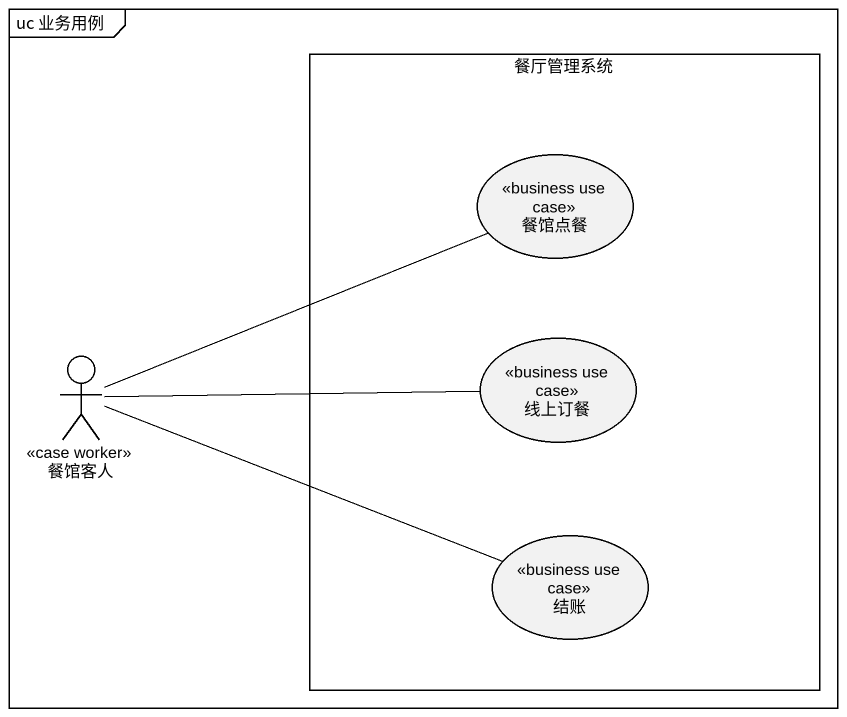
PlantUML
@startuml
mainframe uc 业务用例
rectangle 餐厅管理系统 {
  usecase 餐馆点餐 <<business use case>>
  usecase 线上订餐 <<business use case>>
  usecase 结账 <<business use case>>
}
actor 餐馆客人 <<case worker>>
餐馆客人 -right- 餐馆点餐
餐馆客人 -right- 线上订餐
餐馆客人 -right- 结账
@enduml
